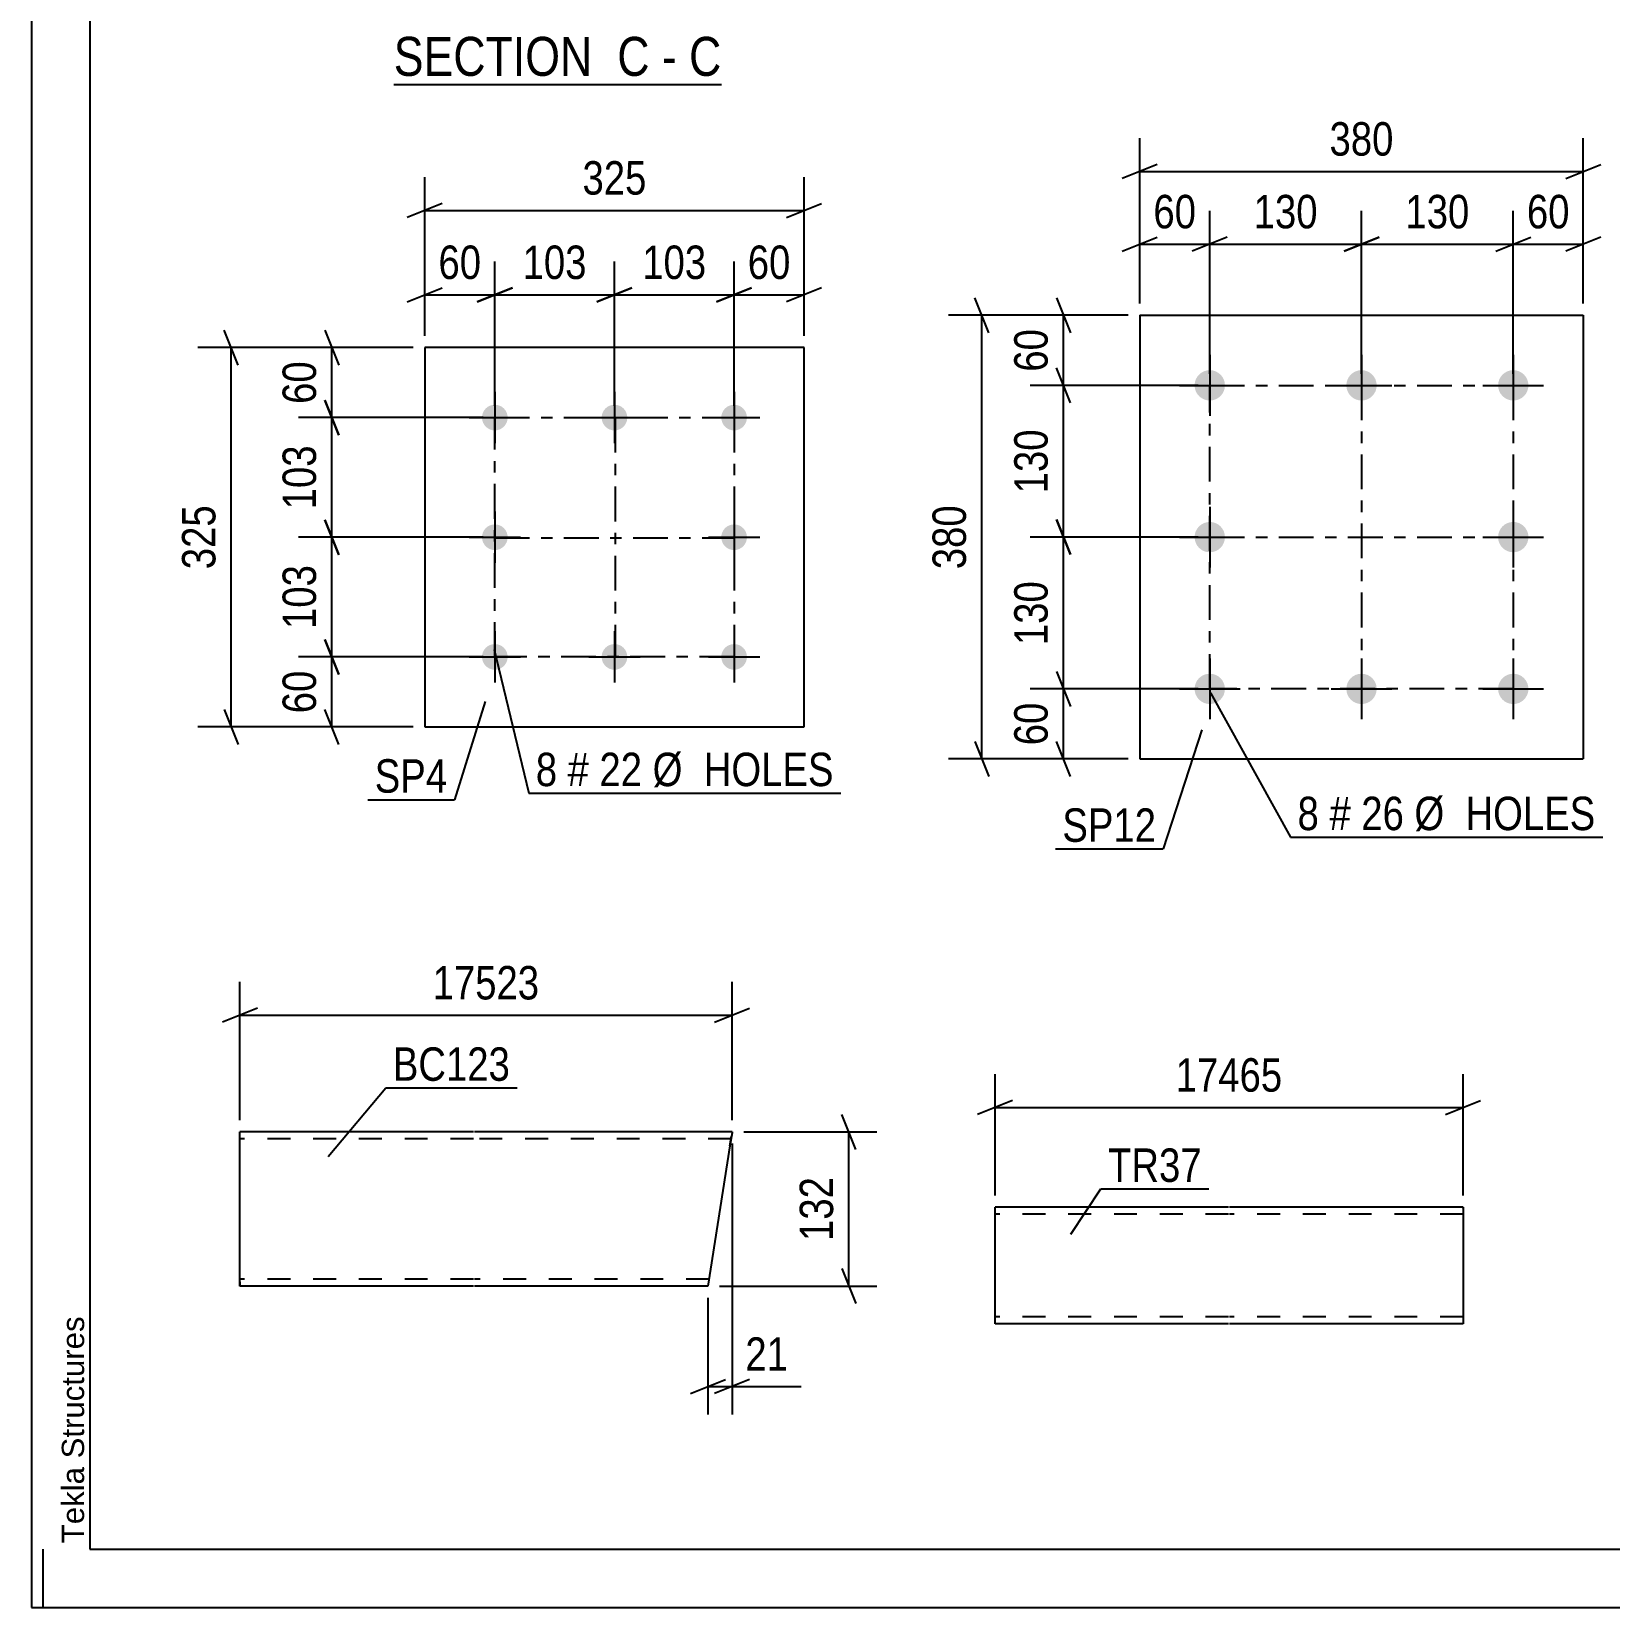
# Model space of a CAD drawing. Header units: millimetres. Extents: x 0 to 841, y 0 to 594.
# Drawn here: x 0 to 135.2, y 0 to 135 of the extents above; entities that cross this region are included whole.
import ezdxf

# ---------------------------------------------------------------- set-up
doc = ezdxf.new("R2010")
doc.units = ezdxf.units.MM
doc.linetypes.add('DXK_LINE_DOT2', pattern=[3.9198, 1.9599, -1.9599])
doc.linetypes.add('DXK_LINE_DOT3', pattern=[5.9187, 2.979, -0.9799, 0.9799, -0.9799])
doc.styles.add('Arial', font='ARIAL.TTF', dxfattribs={"height": 0.2})
doc.styles.add('Arial Narrow', font='ARIALN.TTF', dxfattribs={"height": 0.2})

# ---------------------------------------------------------------- blocks, each defined once
blk = doc.blocks.new('Unknown-247305070-1135 - 20638')
at = {"color": 5, "linetype": 'Continuous'}
for p, q in [((0, 594), (0, 0)), ((5, 589), (5, 5)), ((1, 0), (1, 5)), ((5, 5), (836, 5)), ((0, 0), (841, 0))]:
    blk.add_line(p, q, dxfattribs=at)
at = {"color": 174, "linetype": 'Continuous', "style": 'Arial'}
blk.add_text('Tekla Structures', height=1.9102, rotation=90, dxfattribs=at).set_placement((4.5, 5.5))
blk = doc.blocks.new('Unknown-247305070-13 - 6455')
at = {"color": 6, "linetype": 'Continuous'}
blk.add_line((31.03, 130.44), (59.1, 130.44), dxfattribs=at)
at = {"color": 0, "linetype": 'Continuous'}
for points in [[(49.13, 131.19), (49.13, 134.69), (31.03, 134.69), (31.03, 131.19)], [(52.95, 131.19), (52.95, 134.69), (50.18, 134.69), (50.18, 131.19)], [(55.28, 131.19), (55.28, 134.69), (54, 134.69), (54, 131.19)], [(59.1, 131.19), (59.1, 134.69), (56.33, 134.69), (56.33, 131.19)]]:
    blk.add_wipeout(points, dxfattribs=at)
at = {"color": 7, "linetype": 'Continuous', "style": 'Arial Narrow'}
for s, p in [('SECTION ', (31.03, 131.19)), ('C', (50.18, 131.19)), ('C', (56.33, 131.19)), ('-', (54, 131.19))]:
    blk.add_text(s, height=3.34, dxfattribs=at).set_placement(p)
blk = doc.blocks.new('Bolt-247305070-5593 - 5559')
at = {"linetype": 'Continuous'}
for points in [[(100.94, 105.98, -1), (100.94, 103.38, -1)], [(113.94, 105.98, -1), (113.94, 103.38, -1)], [(126.94, 105.98, -1), (126.94, 103.38, -1)], [(100.94, 92.98, -1), (100.94, 90.38, -1)], [(126.94, 92.98, -1), (126.94, 90.38, -1)], [(100.94, 79.98, -1), (100.94, 77.38, -1)], [(113.94, 79.98, -1), (113.94, 77.38, -1)], [(126.94, 79.98, -1), (126.94, 77.38, -1)]]:
    blk.add_hatch(color=1, dxfattribs=at).paths.add_polyline_path(points)
at = {"color": 1, "linetype": 'Continuous'}
for p, q in [((100.94, 107.28), (100.94, 102.08)), ((113.94, 107.28), (113.94, 102.08)), ((126.94, 107.28), (126.94, 102.08)), ((98.34, 104.68), (103.54, 104.68)), ((111.34, 104.68), (116.54, 104.68)), ((124.34, 104.68), (129.54, 104.68)), ((100.94, 94.28), (100.94, 89.08)), ((126.94, 94.28), (126.94, 89.08)), ((98.34, 91.68), (103.54, 91.68)), ((124.34, 91.68), (129.54, 91.68)), ((100.94, 81.28), (100.94, 76.08)), ((113.94, 81.28), (113.94, 76.08)), ((126.94, 81.28), (126.94, 76.08)), ((98.34, 78.68), (103.54, 78.68)), ((111.34, 78.68), (116.54, 78.68)), ((124.34, 78.68), (129.54, 78.68))]:
    blk.add_line(p, q, dxfattribs=at)
blk = doc.blocks.new('Part-247305070-5598 - 5559')
at = {"color": 2, "linetype": 'Continuous'}
for p, q in [((94.94, 110.68), (94.94, 72.68)), ((94.94, 110.68), (132.94, 110.68)), ((132.94, 110.68), (132.94, 72.68)), ((94.94, 72.68), (132.94, 72.68))]:
    blk.add_line(p, q, dxfattribs=at)
blk = doc.blocks.new('Part-247305070-41296 - 41295')
at = {"color": 2, "linetype": 'Continuous'}
for p, q in [((37.85, 40.73), (17.85, 40.73)), ((17.85, 27.63), (17.85, 40.73)), ((60.02, 40.73), (37.95, 40.73)), ((60.01, 40.64), (59.83, 39.53)), ((60.02, 40.73), (60.01, 40.64)), ((59.83, 39.53), (57.95, 27.53)), ((17.85, 27.53), (17.85, 27.63)), ((37.85, 27.53), (17.85, 27.53)), ((57.95, 27.53), (37.95, 27.53))]:
    blk.add_line(p, q, dxfattribs=at)
at = {"color": 7, "linetype": 'DXK_LINE_DOT2'}
for p, q in [((37.85, 40.13), (17.85, 40.13)), ((59.93, 40.13), (37.95, 40.13)), ((59.83, 39.53), (59.97, 40.38)), ((37.85, 28.13), (17.85, 28.13)), ((17.85, 27.89), (17.85, 27.53)), ((58.04, 28.13), (37.95, 28.13))]:
    blk.add_line(p, q, dxfattribs=at)
blk = doc.blocks.new('Part-247305070-5240 - 5228')
at = {"color": 2, "linetype": 'Continuous'}
for p, q in [((102.54, 34.29), (82.54, 34.29)), ((82.54, 24.38), (82.54, 34.29)), ((122.64, 34.29), (102.64, 34.29)), ((122.64, 34.29), (122.64, 24.29)), ((82.54, 24.29), (82.54, 24.38)), ((102.54, 24.29), (82.54, 24.29)), ((122.64, 24.29), (102.64, 24.29))]:
    blk.add_line(p, q, dxfattribs=at)
at = {"color": 7, "linetype": 'DXK_LINE_DOT2'}
for p, q in [((122.64, 34.19), (122.64, 34.29)), ((102.54, 33.69), (82.54, 33.69)), ((122.64, 33.69), (102.64, 33.69)), ((82.54, 24.89), (82.54, 24.93)), ((102.54, 24.89), (82.54, 24.89)), ((122.64, 24.89), (102.64, 24.89)), ((122.64, 24.89), (122.64, 24.93))]:
    blk.add_line(p, q, dxfattribs=at)
blk = doc.blocks.new('Bolt-247305070-5320 - 5258')
at = {"linetype": 'Continuous'}
for points in [[(39.69, 103.02, -1), (39.69, 100.82, -1)], [(49.94, 103.02, -1), (49.94, 100.82, -1)], [(60.19, 103.02, -1), (60.19, 100.82, -1)], [(39.69, 92.77, -1), (39.69, 90.57, -1)], [(60.19, 92.77, -1), (60.19, 90.57, -1)], [(39.69, 82.52, -1), (39.69, 80.32, -1)], [(49.94, 82.52, -1), (49.94, 80.32, -1)], [(60.19, 82.52, -1), (60.19, 80.32, -1)]]:
    blk.add_hatch(color=1, dxfattribs=at).paths.add_polyline_path(points)
at = {"color": 1, "linetype": 'Continuous'}
for p, q in [((39.69, 104.12), (39.69, 99.72)), ((49.94, 104.12), (49.94, 99.72)), ((60.19, 104.12), (60.19, 99.72)), ((37.49, 101.92), (41.89, 101.92)), ((47.74, 101.92), (52.14, 101.92)), ((57.99, 101.92), (62.39, 101.92)), ((39.69, 93.87), (39.69, 89.47)), ((60.19, 93.87), (60.19, 89.47)), ((37.49, 91.67), (41.89, 91.67)), ((57.99, 91.67), (62.39, 91.67)), ((39.69, 83.62), (39.69, 79.22)), ((49.94, 83.62), (49.94, 79.22)), ((60.19, 83.62), (60.19, 79.22)), ((37.49, 81.42), (41.89, 81.42)), ((47.74, 81.42), (52.14, 81.42)), ((57.99, 81.42), (62.39, 81.42))]:
    blk.add_line(p, q, dxfattribs=at)
blk = doc.blocks.new('Part-247305070-5325 - 5258')
at = {"color": 2, "linetype": 'Continuous'}
for p, q in [((33.69, 107.92), (33.69, 75.42)), ((66.19, 107.92), (33.69, 107.92)), ((66.19, 75.42), (66.19, 107.92)), ((33.69, 75.42), (66.19, 75.42))]:
    blk.add_line(p, q, dxfattribs=at)
blk = doc.blocks.new('Rectangle-247305070-5685 - 5559')
at = {"color": 1, "linetype": 'DXK_LINE_DOT3'}
blk.add_lwpolyline([(100.94, 104.68), (126.94, 104.68), (126.94, 78.68), (100.94, 78.68), (100.94, 104.68)], close=True, dxfattribs=at)
blk = doc.blocks.new('Rectangle-247305070-5413 - 5258')
at = {"color": 1, "linetype": 'DXK_LINE_DOT3'}
blk.add_lwpolyline([(39.69, 101.92), (60.19, 101.92), (60.19, 81.42), (39.69, 81.42), (39.69, 101.92)], close=True, dxfattribs=at)
blk = doc.blocks.new('Line-247305070-5671 - 5559')
at = {"color": 1, "linetype": 'DXK_LINE_DOT3'}
blk.add_line((113.94, 104.68), (113.94, 78.68), dxfattribs=at)
blk = doc.blocks.new('Line-247305070-5398 - 5258')
at = {"color": 1, "linetype": 'DXK_LINE_DOT3'}
blk.add_line((49.99, 101.92), (49.99, 81.42), dxfattribs=at)
blk = doc.blocks.new('Line-247305070-5678 - 5559')
at = {"color": 1, "linetype": 'DXK_LINE_DOT3'}
blk.add_line((100.94, 91.68), (126.94, 91.68), dxfattribs=at)
blk = doc.blocks.new('Line-247305070-5406 - 5258')
at = {"color": 1, "linetype": 'DXK_LINE_DOT3'}
blk.add_line((39.69, 91.62), (60.19, 91.62), dxfattribs=at)
blk = doc.blocks.new('StraightDimension-247305070-5636 - 5559')
at = {"color": 7, "linetype": 'Continuous'}
for p, q in [((82, 109.18), (80.8, 112.18)), ((93.94, 110.68), (78.55, 110.68)), ((81.4, 72.68), (81.4, 110.68)), ((80.8, 74.18), (82, 71.18)), ((93.94, 72.68), (78.55, 72.68))]:
    blk.add_line(p, q, dxfattribs=at)
at = {"color": 0}
blk.add_wipeout([(80.65, 95.02), (76.45, 95.02), (76.45, 88.33), (80.65, 88.33)], dxfattribs=at)
at = {"color": 3, "style": 'Arial Narrow'}
blk.add_text('380', height=2.863, rotation=90.0002, dxfattribs=at).set_placement((80.05, 88.93))
blk = doc.blocks.new('StraightDimension-247305070-5600 - 5559')
at = {"color": 7, "linetype": 'Continuous'}
for p, q in [((94.94, 111.68), (94.94, 125.86)), ((132.94, 111.68), (132.94, 125.86)), ((96.44, 123.61), (93.44, 122.41)), ((131.44, 122.41), (134.44, 123.61)), ((94.94, 123.01), (132.94, 123.01))]:
    blk.add_line(p, q, dxfattribs=at)
at = {"color": 0}
blk.add_wipeout([(117.28, 123.76), (117.28, 127.96), (110.6, 127.96), (110.6, 123.76)], dxfattribs=at)
at = {"color": 3, "style": 'Arial Narrow'}
blk.add_text('380', height=2.863, dxfattribs=at).set_placement((111.2, 124.36))
blk = doc.blocks.new('StraightDimension-247305070-5615 - 5559')
at = {"color": 7, "linetype": 'Continuous'}
for p, q in [((94.94, 111.68), (94.94, 119.63)), ((100.94, 105.68), (100.94, 119.63)), ((93.44, 116.18), (96.44, 117.38)), ((94.94, 116.78), (100.94, 116.78)), ((102.44, 117.38), (99.44, 116.18))]:
    blk.add_line(p, q, dxfattribs=at)
at = {"color": 0}
blk.add_wipeout([(100.37, 117.53), (100.37, 121.73), (95.51, 121.73), (95.51, 117.53)], dxfattribs=at)
at = {"color": 3, "style": 'Arial Narrow'}
blk.add_text('60', height=2.863, dxfattribs=at).set_placement((96.11, 118.13))
blk = doc.blocks.new('StraightDimension-247305070-5625 - 5559')
at = {"color": 7, "linetype": 'Continuous'}
for p, q in [((126.94, 105.68), (126.94, 119.63)), ((132.94, 111.68), (132.94, 119.63)), ((125.44, 116.18), (128.44, 117.38)), ((126.94, 116.78), (132.94, 116.78)), ((134.44, 117.38), (131.44, 116.18))]:
    blk.add_line(p, q, dxfattribs=at)
at = {"color": 0}
blk.add_wipeout([(132.37, 117.53), (132.37, 121.73), (127.51, 121.73), (127.51, 117.53)], dxfattribs=at)
at = {"color": 3, "style": 'Arial Narrow'}
blk.add_text('60', height=2.863, dxfattribs=at).set_placement((128.11, 118.13))
blk = doc.blocks.new('StraightDimension-247305070-18143 - 5559')
at = {"color": 7, "linetype": 'Continuous'}
for p, q in [((89, 103.18), (87.8, 106.18)), ((99.94, 104.68), (85.55, 104.68)), ((88.4, 91.68), (88.4, 104.68)), ((87.8, 93.18), (89, 90.18)), ((99.94, 91.68), (85.55, 91.68))]:
    blk.add_line(p, q, dxfattribs=at)
at = {"color": 0}
blk.add_wipeout([(87.65, 101.52), (83.45, 101.52), (83.45, 94.83), (87.65, 94.83)], dxfattribs=at)
at = {"color": 3, "style": 'Arial Narrow'}
blk.add_text('130', height=2.863, rotation=90.0002, dxfattribs=at).set_placement((87.05, 95.43))
blk = doc.blocks.new('StraightDimension-247305070-5647 - 5559')
at = {"color": 7, "linetype": 'Continuous'}
for p, q in [((87.8, 80.18), (89, 77.18)), ((99.94, 78.68), (85.55, 78.68)), ((88.4, 72.68), (88.4, 78.68)), ((89, 71.18), (87.8, 74.18)), ((93.94, 72.68), (85.55, 72.68))]:
    blk.add_line(p, q, dxfattribs=at)
at = {"color": 0}
blk.add_wipeout([(87.65, 78.1), (83.45, 78.1), (83.45, 73.25), (87.65, 73.25)], dxfattribs=at)
at = {"color": 3, "style": 'Arial Narrow'}
blk.add_text('60', height=2.863, rotation=90.0002, dxfattribs=at).set_placement((87.05, 73.85))
blk = doc.blocks.new('StraightDimension-247305070-5657 - 5559')
at = {"color": 7, "linetype": 'Continuous'}
for p, q in [((87.8, 112.18), (89, 109.18)), ((93.94, 110.68), (85.55, 110.68)), ((88.4, 104.68), (88.4, 110.68)), ((89, 103.18), (87.8, 106.18)), ((99.94, 104.68), (85.55, 104.68))]:
    blk.add_line(p, q, dxfattribs=at)
at = {"color": 0}
blk.add_wipeout([(87.65, 110.1), (83.45, 110.1), (83.45, 105.25), (87.65, 105.25)], dxfattribs=at)
at = {"color": 3, "style": 'Arial Narrow'}
blk.add_text('60', height=2.863, rotation=90.0002, dxfattribs=at).set_placement((87.05, 105.85))
blk = doc.blocks.new('StraightDimension-247305070-18119 - 5559')
at = {"color": 7, "linetype": 'Continuous'}
for p, q in [((100.94, 105.68), (100.94, 119.63)), ((113.94, 105.68), (113.94, 119.63)), ((102.44, 117.38), (99.44, 116.18)), ((100.94, 116.78), (113.94, 116.78)), ((112.44, 116.18), (115.44, 117.38))]:
    blk.add_line(p, q, dxfattribs=at)
at = {"color": 0}
blk.add_wipeout([(110.78, 117.53), (110.78, 121.73), (104.1, 121.73), (104.1, 117.53)], dxfattribs=at)
at = {"color": 3, "style": 'Arial Narrow'}
blk.add_text('130', height=2.863, dxfattribs=at).set_placement((104.7, 118.13))
blk = doc.blocks.new('StraightDimension-247305070-18121 - 5559')
at = {"color": 7, "linetype": 'Continuous'}
for p, q in [((113.94, 105.68), (113.94, 119.63)), ((126.94, 105.68), (126.94, 119.63)), ((115.44, 117.38), (112.44, 116.18)), ((113.94, 116.78), (126.94, 116.78)), ((125.44, 116.18), (128.44, 117.38))]:
    blk.add_line(p, q, dxfattribs=at)
at = {"color": 0}
blk.add_wipeout([(123.78, 117.53), (123.78, 121.73), (117.1, 121.73), (117.1, 117.53)], dxfattribs=at)
at = {"color": 3, "style": 'Arial Narrow'}
blk.add_text('130', height=2.863, dxfattribs=at).set_placement((117.7, 118.13))
blk = doc.blocks.new('StraightDimension-247305070-18141 - 5559')
at = {"color": 7, "linetype": 'Continuous'}
for p, q in [((89, 90.18), (87.8, 93.18)), ((99.94, 91.68), (85.55, 91.68)), ((88.4, 78.68), (88.4, 91.68)), ((87.8, 80.18), (89, 77.18)), ((99.94, 78.68), (85.55, 78.68))]:
    blk.add_line(p, q, dxfattribs=at)
at = {"color": 0}
blk.add_wipeout([(87.65, 88.52), (83.45, 88.52), (83.45, 81.83), (87.65, 81.83)], dxfattribs=at)
at = {"color": 3, "style": 'Arial Narrow'}
blk.add_text('130', height=2.863, rotation=90.0002, dxfattribs=at).set_placement((87.05, 82.43))
blk = doc.blocks.new('StraightDimension-247305070-41311 - 41295')
at = {"color": 7, "linetype": 'Continuous'}
for p, q in [((60.02, 39.73), (60.02, 16.52)), ((57.95, 26.53), (57.95, 16.52)), ((56.45, 18.32), (59.45, 19.52)), ((61.52, 19.52), (58.52, 18.32)), ((57.95, 18.92), (60.02, 18.92)), ((60.02, 18.92), (65.93, 18.92)), ((60.02, 18.92), (65.93, 18.92))]:
    blk.add_line(p, q, dxfattribs=at)
at = {"color": 0}
blk.add_wipeout([(65.4, 19.67), (65.4, 23.87), (60.55, 23.87), (60.55, 19.67)], dxfattribs=at)
at = {"color": 3, "style": 'Arial Narrow'}
blk.add_text('21', height=2.863, dxfattribs=at).set_placement((61.15, 20.27))
blk = doc.blocks.new('StraightDimension-247305070-41326 - 41295')
at = {"color": 7, "linetype": 'Continuous'}
for p, q in [((70.62, 39.23), (69.42, 42.23)), ((61.02, 40.73), (72.42, 40.73)), ((70.02, 27.53), (70.02, 40.73)), ((69.42, 29.03), (70.62, 26.03)), ((58.95, 27.53), (72.42, 27.53))]:
    blk.add_line(p, q, dxfattribs=at)
at = {"color": 0}
blk.add_wipeout([(69.27, 37.48), (65.07, 37.48), (65.07, 30.79), (69.27, 30.79)], dxfattribs=at)
at = {"color": 3, "style": 'Arial Narrow'}
blk.add_text('132', height=2.863, rotation=90.0002, dxfattribs=at).set_placement((68.67, 31.39))
blk = doc.blocks.new('StraightDimension-247305070-41341 - 41295')
at = {"color": 7, "linetype": 'Continuous'}
for p, q in [((17.85, 41.73), (17.85, 53.58)), ((60.02, 41.73), (60.02, 53.58)), ((19.35, 51.33), (16.35, 50.13)), ((17.85, 50.73), (60.02, 50.73)), ((58.52, 50.13), (61.52, 51.33))]:
    blk.add_line(p, q, dxfattribs=at)
at = {"color": 0}
blk.add_wipeout([(44.11, 51.48), (44.11, 55.68), (33.76, 55.68), (33.76, 51.48)], dxfattribs=at)
at = {"color": 3, "style": 'Arial Narrow'}
blk.add_text('17523', height=2.863, dxfattribs=at).set_placement((34.36, 52.08))
blk = doc.blocks.new('StraightDimension-247305070-5243 - 5228')
at = {"color": 7, "linetype": 'Continuous'}
for p, q in [((82.54, 35.29), (82.54, 45.68)), ((122.64, 35.29), (122.64, 45.68)), ((84.04, 43.43), (81.04, 42.23)), ((121.14, 42.23), (124.14, 43.43)), ((82.54, 42.83), (122.64, 42.83))]:
    blk.add_line(p, q, dxfattribs=at)
at = {"color": 0}
blk.add_wipeout([(107.76, 43.58), (107.76, 47.78), (97.42, 47.78), (97.42, 43.58)], dxfattribs=at)
at = {"color": 3, "style": 'Arial Narrow'}
blk.add_text('17465', height=2.863, dxfattribs=at).set_placement((98.02, 44.18))
blk = doc.blocks.new('StraightDimension-247305070-17806 - 5258')
at = {"color": 7, "linetype": 'Continuous'}
for p, q in [((25.12, 93.17), (26.32, 90.17)), ((38.69, 91.67), (22.87, 91.67)), ((25.72, 81.42), (25.72, 91.67)), ((26.32, 79.92), (25.12, 82.92)), ((38.69, 81.42), (22.87, 81.42))]:
    blk.add_line(p, q, dxfattribs=at)
at = {"color": 0}
blk.add_wipeout([(24.97, 89.89), (20.77, 89.89), (20.77, 83.21), (24.97, 83.21)], dxfattribs=at)
at = {"color": 3, "style": 'Arial Narrow'}
blk.add_text('103', height=2.863, rotation=90.0002, dxfattribs=at).set_placement((24.37, 83.81))
blk = doc.blocks.new('StraightDimension-247305070-17808 - 5258')
at = {"color": 7, "linetype": 'Continuous'}
for p, q in [((25.12, 103.42), (26.32, 100.42)), ((38.69, 101.92), (22.87, 101.92)), ((25.72, 91.67), (25.72, 101.92)), ((26.32, 90.17), (25.12, 93.17)), ((38.69, 91.67), (22.87, 91.67))]:
    blk.add_line(p, q, dxfattribs=at)
at = {"color": 0}
blk.add_wipeout([(24.97, 100.14), (20.77, 100.14), (20.77, 93.46), (24.97, 93.46)], dxfattribs=at)
at = {"color": 3, "style": 'Arial Narrow'}
blk.add_text('103', height=2.863, rotation=90.0002, dxfattribs=at).set_placement((24.37, 94.06))
blk = doc.blocks.new('StraightDimension-247305070-5327 - 5258')
at = {"color": 7, "linetype": 'Continuous'}
for p, q in [((17.7, 106.42), (16.5, 109.42)), ((32.69, 107.92), (14.25, 107.92)), ((17.1, 75.42), (17.1, 107.92)), ((16.5, 76.92), (17.7, 73.92)), ((32.69, 75.42), (14.25, 75.42))]:
    blk.add_line(p, q, dxfattribs=at)
at = {"color": 0}
blk.add_wipeout([(16.35, 95.02), (12.15, 95.02), (12.15, 88.33), (16.35, 88.33)], dxfattribs=at)
at = {"color": 3, "style": 'Arial Narrow'}
blk.add_text('325', height=2.863, rotation=90.0002, dxfattribs=at).set_placement((15.75, 88.93))
blk = doc.blocks.new('StraightDimension-247305070-5338 - 5258')
at = {"color": 7, "linetype": 'Continuous'}
for p, q in [((33.69, 108.92), (33.69, 115.29)), ((39.69, 102.92), (39.69, 115.29)), ((32.19, 111.84), (35.19, 113.04)), ((33.69, 112.44), (39.69, 112.44)), ((41.19, 113.04), (38.19, 111.84))]:
    blk.add_line(p, q, dxfattribs=at)
at = {"color": 0}
blk.add_wipeout([(39.12, 113.19), (39.12, 117.39), (34.26, 117.39), (34.26, 113.19)], dxfattribs=at)
at = {"color": 3, "style": 'Arial Narrow'}
blk.add_text('60', height=2.863, dxfattribs=at).set_placement((34.86, 113.79))
blk = doc.blocks.new('StraightDimension-247305070-5352 - 5258')
at = {"color": 7, "linetype": 'Continuous'}
for p, q in [((60.19, 102.92), (60.19, 115.29)), ((66.19, 108.92), (66.19, 115.29)), ((58.69, 111.84), (61.69, 113.04)), ((60.19, 112.44), (66.19, 112.44)), ((67.69, 113.04), (64.69, 111.84))]:
    blk.add_line(p, q, dxfattribs=at)
at = {"color": 0}
blk.add_wipeout([(65.62, 113.19), (65.62, 117.39), (60.76, 117.39), (60.76, 113.19)], dxfattribs=at)
at = {"color": 3, "style": 'Arial Narrow'}
blk.add_text('60', height=2.863, dxfattribs=at).set_placement((61.36, 113.79))
blk = doc.blocks.new('StraightDimension-247305070-5363 - 5258')
at = {"color": 7, "linetype": 'Continuous'}
for p, q in [((33.69, 108.92), (33.69, 122.52)), ((66.19, 108.92), (66.19, 122.52)), ((35.19, 120.27), (32.19, 119.07)), ((33.69, 119.67), (66.19, 119.67)), ((64.69, 119.07), (67.69, 120.27))]:
    blk.add_line(p, q, dxfattribs=at)
at = {"color": 0}
blk.add_wipeout([(53.28, 120.42), (53.28, 124.62), (46.6, 124.62), (46.6, 120.42)], dxfattribs=at)
at = {"color": 3, "style": 'Arial Narrow'}
blk.add_text('325', height=2.863, dxfattribs=at).set_placement((47.2, 121.02))
blk = doc.blocks.new('StraightDimension-247305070-5374 - 5258')
at = {"color": 7, "linetype": 'Continuous'}
for p, q in [((25.12, 109.42), (26.32, 106.42)), ((32.69, 107.92), (22.87, 107.92)), ((25.72, 101.92), (25.72, 107.92)), ((26.32, 100.42), (25.12, 103.42)), ((38.69, 101.92), (22.87, 101.92))]:
    blk.add_line(p, q, dxfattribs=at)
at = {"color": 0}
blk.add_wipeout([(24.97, 107.35), (20.77, 107.35), (20.77, 102.49), (24.97, 102.49)], dxfattribs=at)
at = {"color": 3, "style": 'Arial Narrow'}
blk.add_text('60', height=2.863, rotation=90.0002, dxfattribs=at).set_placement((24.37, 103.09))
blk = doc.blocks.new('StraightDimension-247305070-5384 - 5258')
at = {"color": 7, "linetype": 'Continuous'}
for p, q in [((25.12, 82.92), (26.32, 79.92)), ((38.69, 81.42), (22.87, 81.42)), ((25.72, 75.42), (25.72, 81.42)), ((26.32, 73.92), (25.12, 76.92)), ((32.69, 75.42), (22.87, 75.42))]:
    blk.add_line(p, q, dxfattribs=at)
at = {"color": 0}
blk.add_wipeout([(24.97, 80.85), (20.77, 80.85), (20.77, 75.99), (24.97, 75.99)], dxfattribs=at)
at = {"color": 3, "style": 'Arial Narrow'}
blk.add_text('60', height=2.863, rotation=90.0002, dxfattribs=at).set_placement((24.37, 76.59))
blk = doc.blocks.new('StraightDimension-247305070-17784 - 5258')
at = {"color": 7, "linetype": 'Continuous'}
for p, q in [((39.69, 102.92), (39.69, 115.29)), ((49.94, 102.92), (49.94, 115.29)), ((38.19, 111.84), (41.19, 113.04)), ((39.69, 112.44), (49.94, 112.44)), ((51.44, 113.04), (48.44, 111.84))]:
    blk.add_line(p, q, dxfattribs=at)
at = {"color": 0}
blk.add_wipeout([(48.16, 113.19), (48.16, 117.39), (41.47, 117.39), (41.47, 113.19)], dxfattribs=at)
at = {"color": 3, "style": 'Arial Narrow'}
blk.add_text('103', height=2.863, dxfattribs=at).set_placement((42.07, 113.79))
blk = doc.blocks.new('StraightDimension-247305070-17786 - 5258')
at = {"color": 7, "linetype": 'Continuous'}
for p, q in [((49.94, 102.92), (49.94, 115.29)), ((60.19, 102.92), (60.19, 115.29)), ((48.44, 111.84), (51.44, 113.04)), ((49.94, 112.44), (60.19, 112.44)), ((61.69, 113.04), (58.69, 111.84))]:
    blk.add_line(p, q, dxfattribs=at)
at = {"color": 0}
blk.add_wipeout([(58.41, 113.19), (58.41, 117.39), (51.72, 117.39), (51.72, 113.19)], dxfattribs=at)
at = {"color": 3, "style": 'Arial Narrow'}
blk.add_text('103', height=2.863, dxfattribs=at).set_placement((52.32, 113.79))
blk = doc.blocks.new('Mark-247305070-5589 - 5559')
at = {"color": 0}
for points in [[(110.29, 66.58), (110.29, 69.58), (108.46, 69.58), (108.46, 66.58)], [(113.02, 66.58), (113.02, 69.58), (111.19, 69.58), (111.19, 66.58)], [(117.57, 66.58), (117.57, 69.58), (113.92, 69.58), (113.92, 66.58)], [(134, 66.58), (134, 69.58), (118.47, 69.58), (118.47, 66.58)]]:
    blk.add_wipeout(points, dxfattribs=at)
for points in [[(110.29, 66.58), (110.29, 69.58), (108.46, 69.58), (108.46, 66.58)], [(113.02, 66.58), (113.02, 69.58), (111.19, 69.58), (111.19, 66.58)], [(117.57, 66.58), (117.57, 69.58), (113.92, 69.58), (113.92, 66.58)], [(134, 66.58), (134, 69.58), (118.47, 69.58), (118.47, 66.58)]]:
    blk.add_wipeout(points, dxfattribs=at)
at = {"color": 7, "linetype": 'Continuous'}
for p, q in [((101, 78.34), (107.86, 65.98)), ((107.86, 65.98), (134.6, 65.98))]:
    blk.add_line(p, q, dxfattribs=at)
at = {"color": 3, "style": 'Arial Narrow'}
for s, height, p in [('8', 2.86, (108.46, 66.58)), ('#', 2.86, (111.19, 66.58)), ('26', 2.863, (113.92, 66.58)), ('Ø  HOLES', 2.863, (118.47, 66.58))]:
    blk.add_text(s, height=height, dxfattribs=at).set_placement(p)
blk = doc.blocks.new('Mark-247305070-5594 - 5559')
at = {"color": 0}
blk.add_wipeout([(96.35, 65.58), (96.35, 68.58), (88.31, 68.58), (88.31, 65.58)], dxfattribs=at)
blk.add_wipeout([(96.35, 65.58), (96.35, 68.58), (88.31, 68.58), (88.31, 65.58)], dxfattribs=at)
at = {"color": 30, "linetype": 'Continuous'}
for p in [(100.26, 75.17), (87.71, 64.98)]:
    blk.add_line(p, (96.95, 64.98), dxfattribs=at)
at = {"color": 3, "style": 'Arial Narrow'}
blk.add_text('SP12', height=2.863, dxfattribs=at).set_placement((88.31, 65.58))
blk = doc.blocks.new('Mark-247305070-41351 - 41295')
at = {"color": 0}
blk.add_wipeout([(41, 45.11), (41, 48.11), (30.95, 48.11), (30.95, 45.11)], dxfattribs=at)
blk.add_wipeout([(41, 45.11), (41, 48.11), (30.95, 48.11), (30.95, 45.11)], dxfattribs=at)
at = {"color": 30, "linetype": 'Continuous'}
for p, q in [((25.41, 38.63), (30.35, 44.51)), ((30.35, 44.51), (41.6, 44.51))]:
    blk.add_line(p, q, dxfattribs=at)
at = {"color": 3, "style": 'Arial Narrow'}
blk.add_text('BC123', height=2.863, dxfattribs=at).set_placement((30.95, 45.11))
blk = doc.blocks.new('Mark-247305070-5236 - 5228')
at = {"color": 0}
blk.add_wipeout([(100.25, 36.45), (100.25, 39.45), (92.22, 39.45), (92.22, 36.45)], dxfattribs=at)
blk.add_wipeout([(100.25, 36.45), (100.25, 39.45), (92.22, 39.45), (92.22, 36.45)], dxfattribs=at)
at = {"color": 30, "linetype": 'Continuous'}
for p, q in [((89.05, 31.96), (91.62, 35.85)), ((91.62, 35.85), (100.85, 35.85))]:
    blk.add_line(p, q, dxfattribs=at)
at = {"color": 3, "style": 'Arial Narrow'}
blk.add_text('TR37', height=2.863, dxfattribs=at).set_placement((92.22, 36.45))
blk = doc.blocks.new('Mark-247305070-5316 - 5258')
at = {"color": 0}
for points in [[(45.03, 70.35), (45.03, 73.35), (43.2, 73.35), (43.2, 70.35)], [(47.75, 70.35), (47.75, 73.35), (45.93, 73.35), (45.93, 70.35)], [(52.31, 70.35), (52.31, 73.35), (48.65, 73.35), (48.65, 70.35)], [(68.74, 70.35), (68.74, 73.35), (53.21, 73.35), (53.21, 70.35)]]:
    blk.add_wipeout(points, dxfattribs=at)
for points in [[(45.03, 70.35), (45.03, 73.35), (43.2, 73.35), (43.2, 70.35)], [(47.75, 70.35), (47.75, 73.35), (45.93, 73.35), (45.93, 70.35)], [(52.31, 70.35), (52.31, 73.35), (48.65, 73.35), (48.65, 70.35)], [(68.74, 70.35), (68.74, 73.35), (53.21, 73.35), (53.21, 70.35)]]:
    blk.add_wipeout(points, dxfattribs=at)
at = {"color": 7, "linetype": 'Continuous'}
for p, q in [((39.63, 82.06), (42.6, 69.75)), ((42.6, 69.75), (69.34, 69.75))]:
    blk.add_line(p, q, dxfattribs=at)
at = {"color": 3, "style": 'Arial Narrow'}
for s, height, p in [('8', 2.86, (43.2, 70.35)), ('#', 2.86, (45.93, 70.35)), ('22', 2.863, (48.65, 70.35)), ('Ø  HOLES', 2.863, (53.21, 70.35))]:
    blk.add_text(s, height=height, dxfattribs=at).set_placement(p)
blk = doc.blocks.new('Mark-247305070-5321 - 5258')
at = {"color": 0}
blk.add_wipeout([(35.62, 69.79), (35.62, 72.79), (29.4, 72.79), (29.4, 69.79)], dxfattribs=at)
blk.add_wipeout([(35.62, 69.79), (35.62, 72.79), (29.4, 72.79), (29.4, 69.79)], dxfattribs=at)
at = {"color": 30, "linetype": 'Continuous'}
for p in [(38.85, 77.59), (28.8, 69.19)]:
    blk.add_line(p, (36.22, 69.19), dxfattribs=at)
at = {"color": 3, "style": 'Arial Narrow'}
blk.add_text('SP4', height=2.863, dxfattribs=at).set_placement((29.4, 69.79))

msp = doc.modelspace()

# ---------------------------------------------------------------- block references
for name in ['Unknown-247305070-1135 - 20638', 'Part-247305070-5598 - 5559', 'Part-247305070-5325 - 5258', 'Bolt-247305070-5593 - 5559', 'Bolt-247305070-5320 - 5258', 'Rectangle-247305070-5685 - 5559', 'Line-247305070-5671 - 5559', 'Rectangle-247305070-5413 - 5258', 'Line-247305070-5398 - 5258', 'Line-247305070-5406 - 5258', 'Line-247305070-5678 - 5559', 'Part-247305070-41296 - 41295', 'Part-247305070-5240 - 5228']:
    msp.add_blockref(name, (0, 0))

# ---------------------------------------------------------------- next in the draw order: block references
for name in ['Unknown-247305070-13 - 6455', 'StraightDimension-247305070-5352 - 5258', 'StraightDimension-247305070-5636 - 5559', 'StraightDimension-247305070-17806 - 5258', 'Mark-247305070-5316 - 5258', 'Mark-247305070-5589 - 5559', 'StraightDimension-247305070-5243 - 5228', 'StraightDimension-247305070-41311 - 41295']:
    msp.add_blockref(name, (0, 0))

# ---------------------------------------------------------------- next in the draw order: block references
for name in ['StraightDimension-247305070-5600 - 5559', 'StraightDimension-247305070-17808 - 5258', 'StraightDimension-247305070-5647 - 5559', 'StraightDimension-247305070-41326 - 41295', 'Mark-247305070-5236 - 5228']:
    msp.add_blockref(name, (0, 0))

# ---------------------------------------------------------------- next in the draw order: block references
for name in ['StraightDimension-247305070-5615 - 5559', 'StraightDimension-247305070-5625 - 5559', 'StraightDimension-247305070-5327 - 5258', 'Mark-247305070-5594 - 5559', 'StraightDimension-247305070-41341 - 41295']:
    msp.add_blockref(name, (0, 0))

# ---------------------------------------------------------------- next in the draw order: block references
for name in ['StraightDimension-247305070-5338 - 5258', 'StraightDimension-247305070-18143 - 5559', 'StraightDimension-247305070-5384 - 5258', 'Mark-247305070-41351 - 41295']:
    msp.add_blockref(name, (0, 0))

# ---------------------------------------------------------------- next in the draw order: block references
for name in ['StraightDimension-247305070-5363 - 5258', 'StraightDimension-247305070-5657 - 5559', 'StraightDimension-247305070-18141 - 5559', 'Mark-247305070-5321 - 5258']:
    msp.add_blockref(name, (0, 0))

# ---------------------------------------------------------------- next in the draw order: block references
for name in ['StraightDimension-247305070-18119 - 5559', 'StraightDimension-247305070-5374 - 5258']:
    msp.add_blockref(name, (0, 0))

# ---------------------------------------------------------------- next in the draw order: block references
for name in ['StraightDimension-247305070-18121 - 5559', 'StraightDimension-247305070-17784 - 5258']:
    msp.add_blockref(name, (0, 0))

# ---------------------------------------------------------------- next in the draw order: block references
msp.add_blockref('StraightDimension-247305070-17786 - 5258', (0, 0))

doc.saveas('drawing.dxf')
